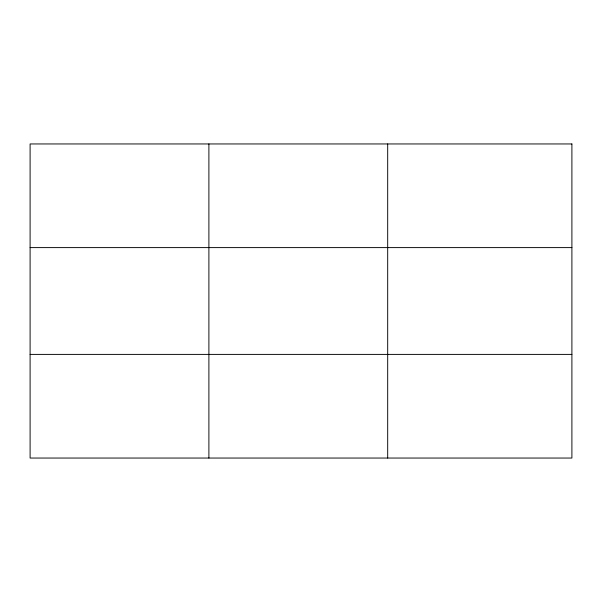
<?xml version="1.0" encoding="UTF-8"?>
<svg xmlns="http://www.w3.org/2000/svg" width="602" height="602" viewBox="0 0 602 602"><rect width="100%" height="100%" fill="white"/><g stroke="black" fill="none" stroke-linecap="round" stroke-linejoin="round"><path stroke-width="0.9" d="M208.894 143.953L208.894 458.047M387.688 143.953L387.688 458.047M30.1 247.603L571.9 247.603M30.1 354.397L571.9 354.397M571.9 143.953L571.9 458.047L30.1 458.047L30.1 143.953L571.9 143.953"/></g></svg>
